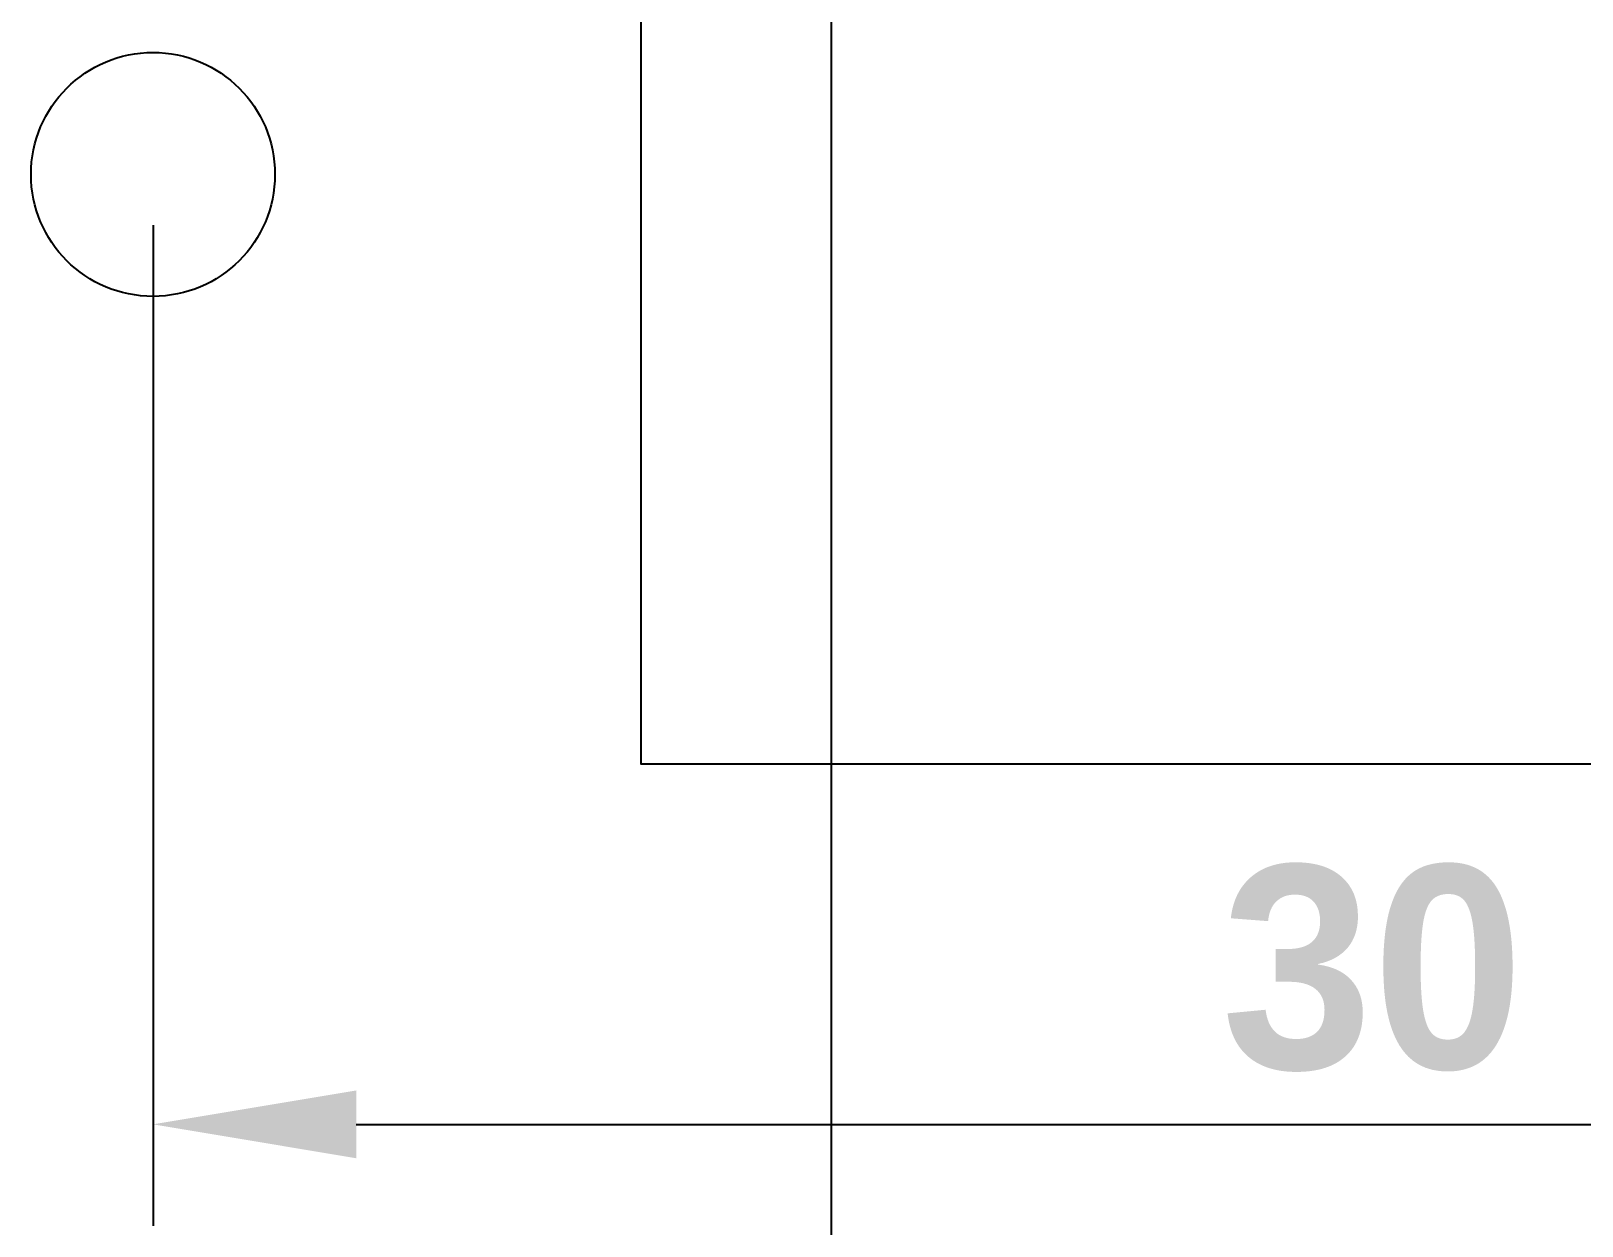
# Model space of a CAD drawing. Header units: millimetres. Extents: x -118 to 978, y -2247 to 617.
# Drawn here: x 571.24 to 590.31, y 510.93 to 525.62 of the extents above; entities that cross this region are included whole.
import ezdxf

# ---------------------------------------------------------------- set-up
doc = ezdxf.new("R2010")
doc.units = ezdxf.units.MM
doc.layers.add('Holes', color=1, linetype='Continuous', plot=False)
doc.layers.add('TabGuides', color=3, linetype='Continuous')
doc.styles.get("Standard").update_dxf_attribs({"font": 'FreeSansBold.ttf'})
doc.dimstyles.new('ISO-25', dxfattribs={"dimtxt": 2.5, "dimasz": 2.5, "dimexe": 1.25, "dimexo": 0.625, "dimtad": 1, "dimdec": 3, "dimdsep": 46, "dimtxsty": 'Standard', "dimcen": 2.5, "dimadec": 0, "dimazin": 0, "dimtfac": 1, "dimtmove": 0, "dimatfit": 3, "dimfxl": 1, "dimarcsym": 0})

# ---------------------------------------------------------------- blocks, each defined once
blk = doc.blocks.new('*D761')
at = {"layer": 'Defpoints', "color": 0}
for p in [(137.229, -84.976), (167.229, -84.976), (167.229, -96.658)]:
    blk.add_point(p, dxfattribs=at)
at = {"layer": 'TabGuides', "color": 0, "lineweight": -2}
for p, q in [((137.229, -85.601), (137.229, -97.908)), ((167.229, -85.601), (167.229, -97.908)), ((139.729, -96.658), (164.729, -96.658))]:
    blk.add_line(p, q, dxfattribs=at)
at = {"layer": 'TabGuides', "color": 0}
for points in [[(139.729, -96.241), (139.729, -97.075), (137.229, -96.658)], [(164.729, -97.075), (164.729, -96.241), (167.229, -96.658)]]:
    blk.add_solid(points, dxfattribs=at)
at = {"layer": 'TabGuides', "color": 0, "insert": (152.229, -94.743), "char_height": 2.5, "attachment_point": 5}
blk.add_mtext('30', dxfattribs=at)
blk = doc.blocks.new('*D767')
at = {"layer": 'Defpoints', "color": 0}
for p in [(137.229, -84.976), (167.229, -84.976), (167.229, -96.658)]:
    blk.add_point(p, dxfattribs=at)
at = {"layer": 'TabGuides', "color": 0, "lineweight": -2}
for p, q in [((137.229, -85.601), (137.229, -97.908)), ((167.229, -85.601), (167.229, -97.908)), ((139.729, -96.658), (164.729, -96.658))]:
    blk.add_line(p, q, dxfattribs=at)
at = {"layer": 'TabGuides', "color": 0}
for points in [[(139.729, -96.241), (139.729, -97.075), (137.229, -96.658)], [(164.729, -97.075), (164.729, -96.241), (167.229, -96.658)]]:
    blk.add_solid(points, dxfattribs=at)
at = {"layer": 'TabGuides', "color": 0, "insert": (152.229, -94.743), "char_height": 2.5, "attachment_point": 5}
blk.add_mtext('30', dxfattribs=at)
blk = doc.blocks.new('*D773')
at = {"layer": 'Defpoints', "color": 0}
for p in [(137.229, -84.976), (167.229, -84.976), (167.229, -96.658)]:
    blk.add_point(p, dxfattribs=at)
at = {"layer": 'TabGuides', "color": 0, "lineweight": -2}
for p, q in [((137.229, -85.601), (137.229, -97.908)), ((167.229, -85.601), (167.229, -97.908)), ((139.729, -96.658), (164.729, -96.658))]:
    blk.add_line(p, q, dxfattribs=at)
at = {"layer": 'TabGuides', "color": 0}
for points in [[(139.729, -96.241), (139.729, -97.075), (137.229, -96.658)], [(164.729, -97.075), (164.729, -96.241), (167.229, -96.658)]]:
    blk.add_solid(points, dxfattribs=at)
at = {"layer": 'TabGuides', "color": 0, "insert": (152.229, -94.743), "char_height": 2.5, "attachment_point": 5}
blk.add_mtext('30', dxfattribs=at)
blk = doc.blocks.new('*D779')
at = {"layer": 'Defpoints', "color": 0}
for p in [(137.229, -84.976), (167.229, -84.976), (167.229, -96.658)]:
    blk.add_point(p, dxfattribs=at)
at = {"layer": 'TabGuides', "color": 0, "lineweight": -2}
for p, q in [((137.229, -85.601), (137.229, -97.908)), ((167.229, -85.601), (167.229, -97.908)), ((139.729, -96.658), (164.729, -96.658))]:
    blk.add_line(p, q, dxfattribs=at)
at = {"layer": 'TabGuides', "color": 0}
for points in [[(139.729, -96.241), (139.729, -97.075), (137.229, -96.658)], [(164.729, -97.075), (164.729, -96.241), (167.229, -96.658)]]:
    blk.add_solid(points, dxfattribs=at)
at = {"layer": 'TabGuides', "color": 0, "insert": (152.229, -94.743), "char_height": 2.5, "attachment_point": 5}
blk.add_mtext('30', dxfattribs=at)
blk = doc.blocks.new('*D785')
at = {"layer": 'Defpoints', "color": 0}
for p in [(137.229, -84.976), (167.229, -84.976), (167.229, -96.658)]:
    blk.add_point(p, dxfattribs=at)
at = {"layer": 'TabGuides', "color": 0, "lineweight": -2}
for p, q in [((137.229, -85.601), (137.229, -97.908)), ((167.229, -85.601), (167.229, -97.908)), ((139.729, -96.658), (164.729, -96.658))]:
    blk.add_line(p, q, dxfattribs=at)
at = {"layer": 'TabGuides', "color": 0}
for points in [[(139.729, -96.241), (139.729, -97.075), (137.229, -96.658)], [(164.729, -97.075), (164.729, -96.241), (167.229, -96.658)]]:
    blk.add_solid(points, dxfattribs=at)
at = {"layer": 'TabGuides', "color": 0, "insert": (152.229, -94.743), "char_height": 2.5, "attachment_point": 5}
blk.add_mtext('30', dxfattribs=at)
blk = doc.blocks.new('*D791')
at = {"layer": 'Defpoints', "color": 0}
for p in [(137.229, -84.976), (167.229, -84.976), (167.229, -96.658)]:
    blk.add_point(p, dxfattribs=at)
at = {"layer": 'TabGuides', "color": 0, "lineweight": -2}
for p, q in [((137.229, -85.601), (137.229, -97.908)), ((167.229, -85.601), (167.229, -97.908)), ((139.729, -96.658), (164.729, -96.658))]:
    blk.add_line(p, q, dxfattribs=at)
at = {"layer": 'TabGuides', "color": 0}
for points in [[(139.729, -96.241), (139.729, -97.075), (137.229, -96.658)], [(164.729, -97.075), (164.729, -96.241), (167.229, -96.658)]]:
    blk.add_solid(points, dxfattribs=at)
at = {"layer": 'TabGuides', "color": 0, "insert": (152.229, -94.743), "char_height": 2.5, "attachment_point": 5}
blk.add_mtext('30', dxfattribs=at)
blk = doc.blocks.new('*D797')
at = {"layer": 'Defpoints', "color": 0}
for p in [(137.229, -84.976), (167.229, -84.976), (167.229, -96.658)]:
    blk.add_point(p, dxfattribs=at)
at = {"layer": 'TabGuides', "color": 0, "lineweight": -2}
for p, q in [((137.229, -85.601), (137.229, -97.908)), ((167.229, -85.601), (167.229, -97.908)), ((139.729, -96.658), (164.729, -96.658))]:
    blk.add_line(p, q, dxfattribs=at)
at = {"layer": 'TabGuides', "color": 0}
for points in [[(139.729, -96.241), (139.729, -97.075), (137.229, -96.658)], [(164.729, -97.075), (164.729, -96.241), (167.229, -96.658)]]:
    blk.add_solid(points, dxfattribs=at)
at = {"layer": 'TabGuides', "color": 0, "insert": (152.229, -94.743), "char_height": 2.5, "attachment_point": 5}
blk.add_mtext('30', dxfattribs=at)
blk = doc.blocks.new('*D803')
at = {"layer": 'Defpoints', "color": 0}
for p in [(137.229, -84.976), (167.229, -84.976), (167.229, -96.658)]:
    blk.add_point(p, dxfattribs=at)
at = {"layer": 'TabGuides', "color": 0, "lineweight": -2}
for p, q in [((137.229, -85.601), (137.229, -97.908)), ((167.229, -85.601), (167.229, -97.908)), ((139.729, -96.658), (164.729, -96.658))]:
    blk.add_line(p, q, dxfattribs=at)
at = {"layer": 'TabGuides', "color": 0}
for points in [[(139.729, -96.241), (139.729, -97.075), (137.229, -96.658)], [(164.729, -97.075), (164.729, -96.241), (167.229, -96.658)]]:
    blk.add_solid(points, dxfattribs=at)
at = {"layer": 'TabGuides', "color": 0, "insert": (152.229, -94.743), "char_height": 2.5, "attachment_point": 5}
blk.add_mtext('30', dxfattribs=at)
blk = doc.blocks.new('*D809')
at = {"layer": 'Defpoints', "color": 0}
for p in [(137.229, -84.976), (167.229, -84.976), (167.229, -96.658)]:
    blk.add_point(p, dxfattribs=at)
at = {"layer": 'TabGuides', "color": 0, "lineweight": -2}
for p, q in [((137.229, -85.601), (137.229, -97.908)), ((167.229, -85.601), (167.229, -97.908)), ((139.729, -96.658), (164.729, -96.658))]:
    blk.add_line(p, q, dxfattribs=at)
at = {"layer": 'TabGuides', "color": 0}
for points in [[(139.729, -96.241), (139.729, -97.075), (137.229, -96.658)], [(164.729, -97.075), (164.729, -96.241), (167.229, -96.658)]]:
    blk.add_solid(points, dxfattribs=at)
at = {"layer": 'TabGuides', "color": 0, "insert": (152.229, -94.743), "char_height": 2.5, "attachment_point": 5}
blk.add_mtext('30', dxfattribs=at)
blk = doc.blocks.new('*D815')
at = {"layer": 'Defpoints', "color": 0}
for p in [(137.229, -84.976), (167.229, -84.976), (167.229, -96.658)]:
    blk.add_point(p, dxfattribs=at)
at = {"layer": 'TabGuides', "color": 0, "lineweight": -2}
for p, q in [((137.229, -85.601), (137.229, -97.908)), ((167.229, -85.601), (167.229, -97.908)), ((139.729, -96.658), (164.729, -96.658))]:
    blk.add_line(p, q, dxfattribs=at)
at = {"layer": 'TabGuides', "color": 0}
for points in [[(139.729, -96.241), (139.729, -97.075), (137.229, -96.658)], [(164.729, -97.075), (164.729, -96.241), (167.229, -96.658)]]:
    blk.add_solid(points, dxfattribs=at)
at = {"layer": 'TabGuides', "color": 0, "insert": (152.229, -94.743), "char_height": 2.5, "attachment_point": 5}
blk.add_mtext('30', dxfattribs=at)
blk = doc.blocks.new('*D821')
at = {"layer": 'Defpoints', "color": 0}
for p in [(137.229, -84.976), (167.229, -84.976), (167.229, -96.658)]:
    blk.add_point(p, dxfattribs=at)
at = {"layer": 'TabGuides', "color": 0, "lineweight": -2}
for p, q in [((137.229, -85.601), (137.229, -97.908)), ((167.229, -85.601), (167.229, -97.908)), ((139.729, -96.658), (164.729, -96.658))]:
    blk.add_line(p, q, dxfattribs=at)
at = {"layer": 'TabGuides', "color": 0}
for points in [[(139.729, -96.241), (139.729, -97.075), (137.229, -96.658)], [(164.729, -97.075), (164.729, -96.241), (167.229, -96.658)]]:
    blk.add_solid(points, dxfattribs=at)
at = {"layer": 'TabGuides', "color": 0, "insert": (152.229, -94.743), "char_height": 2.5, "attachment_point": 5}
blk.add_mtext('30', dxfattribs=at)
blk = doc.blocks.new('*D827')
at = {"layer": 'Defpoints', "color": 0}
for p in [(137.229, -84.976), (167.229, -84.976), (167.229, -96.658)]:
    blk.add_point(p, dxfattribs=at)
at = {"layer": 'TabGuides', "color": 0, "lineweight": -2}
for p, q in [((137.229, -85.601), (137.229, -97.908)), ((167.229, -85.601), (167.229, -97.908)), ((139.729, -96.658), (164.729, -96.658))]:
    blk.add_line(p, q, dxfattribs=at)
at = {"layer": 'TabGuides', "color": 0}
for points in [[(139.729, -96.241), (139.729, -97.075), (137.229, -96.658)], [(164.729, -97.075), (164.729, -96.241), (167.229, -96.658)]]:
    blk.add_solid(points, dxfattribs=at)
at = {"layer": 'TabGuides', "color": 0, "insert": (152.229, -94.743), "char_height": 2.5, "attachment_point": 5}
blk.add_mtext('30', dxfattribs=at)
blk = doc.blocks.new('*D833')
at = {"layer": 'Defpoints', "color": 0}
for p in [(137.229, -84.976), (167.229, -84.976), (167.229, -96.658)]:
    blk.add_point(p, dxfattribs=at)
at = {"layer": 'TabGuides', "color": 0, "lineweight": -2}
for p, q in [((137.229, -85.601), (137.229, -97.908)), ((167.229, -85.601), (167.229, -97.908)), ((139.729, -96.658), (164.729, -96.658))]:
    blk.add_line(p, q, dxfattribs=at)
at = {"layer": 'TabGuides', "color": 0}
for points in [[(139.729, -96.241), (139.729, -97.075), (137.229, -96.658)], [(164.729, -97.075), (164.729, -96.241), (167.229, -96.658)]]:
    blk.add_solid(points, dxfattribs=at)
at = {"layer": 'TabGuides', "color": 0, "insert": (152.229, -94.743), "char_height": 2.5, "attachment_point": 5}
blk.add_mtext('30', dxfattribs=at)
blk = doc.blocks.new('*D839')
at = {"layer": 'Defpoints', "color": 0}
for p in [(137.229, -84.976), (167.229, -84.976), (167.229, -96.658)]:
    blk.add_point(p, dxfattribs=at)
at = {"layer": 'TabGuides', "color": 0, "lineweight": -2}
for p, q in [((137.229, -85.601), (137.229, -97.908)), ((167.229, -85.601), (167.229, -97.908)), ((139.729, -96.658), (164.729, -96.658))]:
    blk.add_line(p, q, dxfattribs=at)
at = {"layer": 'TabGuides', "color": 0}
for points in [[(139.729, -96.241), (139.729, -97.075), (137.229, -96.658)], [(164.729, -97.075), (164.729, -96.241), (167.229, -96.658)]]:
    blk.add_solid(points, dxfattribs=at)
at = {"layer": 'TabGuides', "color": 0, "insert": (152.229, -94.743), "char_height": 2.5, "attachment_point": 5}
blk.add_mtext('30', dxfattribs=at)
blk = doc.blocks.new('*D845')
at = {"layer": 'Defpoints', "color": 0}
for p in [(137.229, -84.976), (167.229, -84.976), (167.229, -96.658)]:
    blk.add_point(p, dxfattribs=at)
at = {"layer": 'TabGuides', "color": 0, "lineweight": -2}
for p, q in [((137.229, -85.601), (137.229, -97.908)), ((167.229, -85.601), (167.229, -97.908)), ((139.729, -96.658), (164.729, -96.658))]:
    blk.add_line(p, q, dxfattribs=at)
at = {"layer": 'TabGuides', "color": 0}
for points in [[(139.729, -96.241), (139.729, -97.075), (137.229, -96.658)], [(164.729, -97.075), (164.729, -96.241), (167.229, -96.658)]]:
    blk.add_solid(points, dxfattribs=at)
at = {"layer": 'TabGuides', "color": 0, "insert": (152.229, -94.743), "char_height": 2.5, "attachment_point": 5}
blk.add_mtext('30', dxfattribs=at)
blk = doc.blocks.new('*D851')
at = {"layer": 'Defpoints', "color": 0}
for p in [(137.229, -84.976), (167.229, -84.976), (167.229, -96.658)]:
    blk.add_point(p, dxfattribs=at)
at = {"layer": 'TabGuides', "color": 0, "lineweight": -2}
for p, q in [((137.229, -85.601), (137.229, -97.908)), ((167.229, -85.601), (167.229, -97.908)), ((139.729, -96.658), (164.729, -96.658))]:
    blk.add_line(p, q, dxfattribs=at)
at = {"layer": 'TabGuides', "color": 0}
for points in [[(139.729, -96.241), (139.729, -97.075), (137.229, -96.658)], [(164.729, -97.075), (164.729, -96.241), (167.229, -96.658)]]:
    blk.add_solid(points, dxfattribs=at)
at = {"layer": 'TabGuides', "color": 0, "insert": (152.229, -94.743), "char_height": 2.5, "attachment_point": 5}
blk.add_mtext('30', dxfattribs=at)
blk = doc.blocks.new('*D857')
at = {"layer": 'Defpoints', "color": 0}
for p in [(137.229, -84.976), (167.229, -84.976), (167.229, -96.658)]:
    blk.add_point(p, dxfattribs=at)
at = {"layer": 'TabGuides', "color": 0, "lineweight": -2}
for p, q in [((137.229, -85.601), (137.229, -97.908)), ((167.229, -85.601), (167.229, -97.908)), ((139.729, -96.658), (164.729, -96.658))]:
    blk.add_line(p, q, dxfattribs=at)
at = {"layer": 'TabGuides', "color": 0}
for points in [[(139.729, -96.241), (139.729, -97.075), (137.229, -96.658)], [(164.729, -97.075), (164.729, -96.241), (167.229, -96.658)]]:
    blk.add_solid(points, dxfattribs=at)
at = {"layer": 'TabGuides', "color": 0, "insert": (152.229, -94.743), "char_height": 2.5, "attachment_point": 5}
blk.add_mtext('30', dxfattribs=at)
blk = doc.blocks.new('*D863')
at = {"layer": 'Defpoints', "color": 0}
for p in [(137.229, -84.976), (167.229, -84.976), (167.229, -96.658)]:
    blk.add_point(p, dxfattribs=at)
at = {"layer": 'TabGuides', "color": 0, "lineweight": -2}
for p, q in [((137.229, -85.601), (137.229, -97.908)), ((167.229, -85.601), (167.229, -97.908)), ((139.729, -96.658), (164.729, -96.658))]:
    blk.add_line(p, q, dxfattribs=at)
at = {"layer": 'TabGuides', "color": 0}
for points in [[(139.729, -96.241), (139.729, -97.075), (137.229, -96.658)], [(164.729, -97.075), (164.729, -96.241), (167.229, -96.658)]]:
    blk.add_solid(points, dxfattribs=at)
at = {"layer": 'TabGuides', "color": 0, "insert": (152.229, -94.743), "char_height": 2.5, "attachment_point": 5}
blk.add_mtext('30', dxfattribs=at)
blk = doc.blocks.new('*D869')
at = {"layer": 'Defpoints', "color": 0}
for p in [(137.229, -84.976), (167.229, -84.976), (167.229, -96.658)]:
    blk.add_point(p, dxfattribs=at)
at = {"layer": 'TabGuides', "color": 0, "lineweight": -2}
for p, q in [((137.229, -85.601), (137.229, -97.908)), ((167.229, -85.601), (167.229, -97.908)), ((139.729, -96.658), (164.729, -96.658))]:
    blk.add_line(p, q, dxfattribs=at)
at = {"layer": 'TabGuides', "color": 0}
for points in [[(139.729, -96.241), (139.729, -97.075), (137.229, -96.658)], [(164.729, -97.075), (164.729, -96.241), (167.229, -96.658)]]:
    blk.add_solid(points, dxfattribs=at)
at = {"layer": 'TabGuides', "color": 0, "insert": (152.229, -94.743), "char_height": 2.5, "attachment_point": 5}
blk.add_mtext('30', dxfattribs=at)
blk = doc.blocks.new('*D875')
at = {"layer": 'Defpoints', "color": 0}
for p in [(137.229, -84.976), (167.229, -84.976), (167.229, -96.658)]:
    blk.add_point(p, dxfattribs=at)
at = {"layer": 'TabGuides', "color": 0, "lineweight": -2}
for p, q in [((137.229, -85.601), (137.229, -97.908)), ((167.229, -85.601), (167.229, -97.908)), ((139.729, -96.658), (164.729, -96.658))]:
    blk.add_line(p, q, dxfattribs=at)
at = {"layer": 'TabGuides', "color": 0}
for points in [[(139.729, -96.241), (139.729, -97.075), (137.229, -96.658)], [(164.729, -97.075), (164.729, -96.241), (167.229, -96.658)]]:
    blk.add_solid(points, dxfattribs=at)
at = {"layer": 'TabGuides', "color": 0, "insert": (152.229, -94.743), "char_height": 2.5, "attachment_point": 5}
blk.add_mtext('30', dxfattribs=at)
blk = doc.blocks.new('*D881')
at = {"layer": 'Defpoints', "color": 0}
for p in [(137.229, -84.976), (167.229, -84.976), (167.229, -96.658)]:
    blk.add_point(p, dxfattribs=at)
at = {"layer": 'TabGuides', "color": 0, "lineweight": -2}
for p, q in [((137.229, -85.601), (137.229, -97.908)), ((167.229, -85.601), (167.229, -97.908)), ((139.729, -96.658), (164.729, -96.658))]:
    blk.add_line(p, q, dxfattribs=at)
at = {"layer": 'TabGuides', "color": 0}
for points in [[(139.729, -96.241), (139.729, -97.075), (137.229, -96.658)], [(164.729, -97.075), (164.729, -96.241), (167.229, -96.658)]]:
    blk.add_solid(points, dxfattribs=at)
at = {"layer": 'TabGuides', "color": 0, "insert": (152.229, -94.743), "char_height": 2.5, "attachment_point": 5}
blk.add_mtext('30', dxfattribs=at)
blk = doc.blocks.new('*D887')
at = {"layer": 'Defpoints', "color": 0}
for p in [(137.229, -84.976), (167.229, -84.976), (167.229, -96.658)]:
    blk.add_point(p, dxfattribs=at)
at = {"layer": 'TabGuides', "color": 0, "lineweight": -2}
for p, q in [((137.229, -85.601), (137.229, -97.908)), ((167.229, -85.601), (167.229, -97.908)), ((139.729, -96.658), (164.729, -96.658))]:
    blk.add_line(p, q, dxfattribs=at)
at = {"layer": 'TabGuides', "color": 0}
for points in [[(139.729, -96.241), (139.729, -97.075), (137.229, -96.658)], [(164.729, -97.075), (164.729, -96.241), (167.229, -96.658)]]:
    blk.add_solid(points, dxfattribs=at)
at = {"layer": 'TabGuides', "color": 0, "insert": (152.229, -94.743), "char_height": 2.5, "attachment_point": 5}
blk.add_mtext('30', dxfattribs=at)
blk = doc.blocks.new('*D893')
at = {"layer": 'Defpoints', "color": 0}
for p in [(137.229, -84.976), (167.229, -84.976), (167.229, -96.658)]:
    blk.add_point(p, dxfattribs=at)
at = {"layer": 'TabGuides', "color": 0, "lineweight": -2}
for p, q in [((137.229, -85.601), (137.229, -97.908)), ((167.229, -85.601), (167.229, -97.908)), ((139.729, -96.658), (164.729, -96.658))]:
    blk.add_line(p, q, dxfattribs=at)
at = {"layer": 'TabGuides', "color": 0}
for points in [[(139.729, -96.241), (139.729, -97.075), (137.229, -96.658)], [(164.729, -97.075), (164.729, -96.241), (167.229, -96.658)]]:
    blk.add_solid(points, dxfattribs=at)
at = {"layer": 'TabGuides', "color": 0, "insert": (152.229, -94.743), "char_height": 2.5, "attachment_point": 5}
blk.add_mtext('30', dxfattribs=at)
blk = doc.blocks.new('*D899')
at = {"layer": 'Defpoints', "color": 0}
for p in [(137.229, -84.976), (167.229, -84.976), (167.229, -96.658)]:
    blk.add_point(p, dxfattribs=at)
at = {"layer": 'TabGuides', "color": 0, "lineweight": -2}
for p, q in [((137.229, -85.601), (137.229, -97.908)), ((167.229, -85.601), (167.229, -97.908)), ((139.729, -96.658), (164.729, -96.658))]:
    blk.add_line(p, q, dxfattribs=at)
at = {"layer": 'TabGuides', "color": 0}
for points in [[(139.729, -96.241), (139.729, -97.075), (137.229, -96.658)], [(164.729, -97.075), (164.729, -96.241), (167.229, -96.658)]]:
    blk.add_solid(points, dxfattribs=at)
at = {"layer": 'TabGuides', "color": 0, "insert": (152.229, -94.743), "char_height": 2.5, "attachment_point": 5}
blk.add_mtext('30', dxfattribs=at)
blk = doc.blocks.new('*D905')
at = {"layer": 'Defpoints', "color": 0}
for p in [(137.229, -84.976), (167.229, -84.976), (167.229, -96.658)]:
    blk.add_point(p, dxfattribs=at)
at = {"layer": 'TabGuides', "color": 0, "lineweight": -2}
for p, q in [((137.229, -85.601), (137.229, -97.908)), ((167.229, -85.601), (167.229, -97.908)), ((139.729, -96.658), (164.729, -96.658))]:
    blk.add_line(p, q, dxfattribs=at)
at = {"layer": 'TabGuides', "color": 0}
for points in [[(139.729, -96.241), (139.729, -97.075), (137.229, -96.658)], [(164.729, -97.075), (164.729, -96.241), (167.229, -96.658)]]:
    blk.add_solid(points, dxfattribs=at)
at = {"layer": 'TabGuides', "color": 0, "insert": (152.229, -94.743), "char_height": 2.5, "attachment_point": 5}
blk.add_mtext('30', dxfattribs=at)
blk = doc.blocks.new('*D911')
at = {"layer": 'Defpoints', "color": 0}
for p in [(137.229, -84.976), (167.229, -84.976), (167.229, -96.658)]:
    blk.add_point(p, dxfattribs=at)
at = {"layer": 'TabGuides', "color": 0, "lineweight": -2}
for p, q in [((137.229, -85.601), (137.229, -97.908)), ((167.229, -85.601), (167.229, -97.908)), ((139.729, -96.658), (164.729, -96.658))]:
    blk.add_line(p, q, dxfattribs=at)
at = {"layer": 'TabGuides', "color": 0}
for points in [[(139.729, -96.241), (139.729, -97.075), (137.229, -96.658)], [(164.729, -97.075), (164.729, -96.241), (167.229, -96.658)]]:
    blk.add_solid(points, dxfattribs=at)
at = {"layer": 'TabGuides', "color": 0, "insert": (152.229, -94.743), "char_height": 2.5, "attachment_point": 5}
blk.add_mtext('30', dxfattribs=at)
blk = doc.blocks.new('*D917')
at = {"layer": 'Defpoints', "color": 0}
for p in [(137.229, -84.976), (167.229, -84.976), (167.229, -96.658)]:
    blk.add_point(p, dxfattribs=at)
at = {"layer": 'TabGuides', "color": 0, "lineweight": -2}
for p, q in [((137.229, -85.601), (137.229, -97.908)), ((167.229, -85.601), (167.229, -97.908)), ((139.729, -96.658), (164.729, -96.658))]:
    blk.add_line(p, q, dxfattribs=at)
at = {"layer": 'TabGuides', "color": 0}
for points in [[(139.729, -96.241), (139.729, -97.075), (137.229, -96.658)], [(164.729, -97.075), (164.729, -96.241), (167.229, -96.658)]]:
    blk.add_solid(points, dxfattribs=at)
at = {"layer": 'TabGuides', "color": 0, "insert": (152.229, -94.743), "char_height": 2.5, "attachment_point": 5}
blk.add_mtext('30', dxfattribs=at)
blk = doc.blocks.new('*D923')
at = {"layer": 'Defpoints', "color": 0}
for p in [(137.229, -84.976), (167.229, -84.976), (167.229, -96.658)]:
    blk.add_point(p, dxfattribs=at)
at = {"layer": 'TabGuides', "color": 0, "lineweight": -2}
for p, q in [((137.229, -85.601), (137.229, -97.908)), ((167.229, -85.601), (167.229, -97.908)), ((139.729, -96.658), (164.729, -96.658))]:
    blk.add_line(p, q, dxfattribs=at)
at = {"layer": 'TabGuides', "color": 0}
for points in [[(139.729, -96.241), (139.729, -97.075), (137.229, -96.658)], [(164.729, -97.075), (164.729, -96.241), (167.229, -96.658)]]:
    blk.add_solid(points, dxfattribs=at)
at = {"layer": 'TabGuides', "color": 0, "insert": (152.229, -94.743), "char_height": 2.5, "attachment_point": 5}
blk.add_mtext('30', dxfattribs=at)
blk = doc.blocks.new('*D929')
at = {"layer": 'Defpoints', "color": 0}
for p in [(137.229, -84.976), (167.229, -84.976), (167.229, -96.658)]:
    blk.add_point(p, dxfattribs=at)
at = {"layer": 'TabGuides', "color": 0, "lineweight": -2}
for p, q in [((137.229, -85.601), (137.229, -97.908)), ((167.229, -85.601), (167.229, -97.908)), ((139.729, -96.658), (164.729, -96.658))]:
    blk.add_line(p, q, dxfattribs=at)
at = {"layer": 'TabGuides', "color": 0}
for points in [[(139.729, -96.241), (139.729, -97.075), (137.229, -96.658)], [(164.729, -97.075), (164.729, -96.241), (167.229, -96.658)]]:
    blk.add_solid(points, dxfattribs=at)
at = {"layer": 'TabGuides', "color": 0, "insert": (152.229, -94.743), "char_height": 2.5, "attachment_point": 5}
blk.add_mtext('30', dxfattribs=at)
blk = doc.blocks.new('*D935')
at = {"layer": 'Defpoints', "color": 0}
for p in [(137.229, -84.976), (167.229, -84.976), (167.229, -96.658)]:
    blk.add_point(p, dxfattribs=at)
at = {"layer": 'TabGuides', "color": 0, "lineweight": -2}
for p, q in [((137.229, -85.601), (137.229, -97.908)), ((167.229, -85.601), (167.229, -97.908)), ((139.729, -96.658), (164.729, -96.658))]:
    blk.add_line(p, q, dxfattribs=at)
at = {"layer": 'TabGuides', "color": 0}
for points in [[(139.729, -96.241), (139.729, -97.075), (137.229, -96.658)], [(164.729, -97.075), (164.729, -96.241), (167.229, -96.658)]]:
    blk.add_solid(points, dxfattribs=at)
at = {"layer": 'TabGuides', "color": 0, "insert": (152.229, -94.743), "char_height": 2.5, "attachment_point": 5}
blk.add_mtext('30', dxfattribs=at)
blk = doc.blocks.new('Back Panel')
at = {"layer": 'Holes'}
blk.add_lwpolyline([(143.2286, -77.726), (143.2286, -92.226), (161.2286, -92.226), (161.2286, -77.726)], close=True, dxfattribs=at)
blk.add_lwpolyline([(143.2286, -77.726), (143.2286, -92.226), (161.2286, -92.226), (161.2286, -77.726)], close=True, dxfattribs=at)
blk.add_lwpolyline([(143.2286, -77.726), (143.2286, -92.226), (161.2286, -92.226), (161.2286, -77.726)], close=True, dxfattribs=at)
blk.add_lwpolyline([(143.2286, -77.726), (143.2286, -92.226), (161.2286, -92.226), (161.2286, -77.726)], close=True, dxfattribs=at)
blk.add_lwpolyline([(143.2286, -77.726), (143.2286, -92.226), (161.2286, -92.226), (161.2286, -77.726)], close=True, dxfattribs=at)
blk.add_lwpolyline([(143.2286, -77.726), (143.2286, -92.226), (161.2286, -92.226), (161.2286, -77.726)], close=True, dxfattribs=at)
blk.add_lwpolyline([(143.2286, -77.726), (143.2286, -92.226), (161.2286, -92.226), (161.2286, -77.726)], close=True, dxfattribs=at)
blk.add_lwpolyline([(143.2286, -77.726), (143.2286, -92.226), (161.2286, -92.226), (161.2286, -77.726)], close=True, dxfattribs=at)
blk.add_lwpolyline([(143.2286, -77.726), (143.2286, -92.226), (161.2286, -92.226), (161.2286, -77.726)], close=True, dxfattribs=at)
blk.add_lwpolyline([(143.2286, -77.726), (143.2286, -92.226), (161.2286, -92.226), (161.2286, -77.726)], close=True, dxfattribs=at)
blk.add_lwpolyline([(143.2286, -77.726), (143.2286, -92.226), (161.2286, -92.226), (161.2286, -77.726)], close=True, dxfattribs=at)
blk.add_lwpolyline([(143.2286, -77.726), (143.2286, -92.226), (161.2286, -92.226), (161.2286, -77.726)], close=True, dxfattribs=at)
blk.add_lwpolyline([(143.2286, -77.726), (143.2286, -92.226), (161.2286, -92.226), (161.2286, -77.726)], close=True, dxfattribs=at)
blk.add_lwpolyline([(143.2286, -77.726), (143.2286, -92.226), (161.2286, -92.226), (161.2286, -77.726)], close=True, dxfattribs=at)
blk.add_lwpolyline([(143.2286, -77.726), (143.2286, -92.226), (161.2286, -92.226), (161.2286, -77.726)], close=True, dxfattribs=at)
blk.add_lwpolyline([(143.2286, -77.726), (143.2286, -92.226), (161.2286, -92.226), (161.2286, -77.726)], close=True, dxfattribs=at)
blk.add_lwpolyline([(143.2286, -77.726), (143.2286, -92.226), (161.2286, -92.226), (161.2286, -77.726)], close=True, dxfattribs=at)
blk.add_lwpolyline([(143.2286, -77.726), (143.2286, -92.226), (161.2286, -92.226), (161.2286, -77.726)], close=True, dxfattribs=at)
blk.add_lwpolyline([(143.2286, -77.726), (143.2286, -92.226), (161.2286, -92.226), (161.2286, -77.726)], close=True, dxfattribs=at)
blk.add_lwpolyline([(143.2286, -77.726), (143.2286, -92.226), (161.2286, -92.226), (161.2286, -77.726)], close=True, dxfattribs=at)
blk.add_lwpolyline([(143.2286, -77.726), (143.2286, -92.226), (161.2286, -92.226), (161.2286, -77.726)], close=True, dxfattribs=at)
blk.add_lwpolyline([(143.2286, -77.726), (143.2286, -92.226), (161.2286, -92.226), (161.2286, -77.726)], close=True, dxfattribs=at)
blk.add_lwpolyline([(143.2286, -77.726), (143.2286, -92.226), (161.2286, -92.226), (161.2286, -77.726)], close=True, dxfattribs=at)
blk.add_lwpolyline([(143.2286, -77.726), (143.2286, -92.226), (161.2286, -92.226), (161.2286, -77.726)], close=True, dxfattribs=at)
blk.add_lwpolyline([(143.2286, -77.726), (143.2286, -92.226), (161.2286, -92.226), (161.2286, -77.726)], close=True, dxfattribs=at)
blk.add_lwpolyline([(143.2286, -77.726), (143.2286, -92.226), (161.2286, -92.226), (161.2286, -77.726)], close=True, dxfattribs=at)
blk.add_lwpolyline([(143.2286, -77.726), (143.2286, -92.226), (161.2286, -92.226), (161.2286, -77.726)], close=True, dxfattribs=at)
blk.add_lwpolyline([(143.2286, -77.726), (143.2286, -92.226), (161.2286, -92.226), (161.2286, -77.726)], close=True, dxfattribs=at)
blk.add_lwpolyline([(143.2286, -77.726), (143.2286, -92.226), (161.2286, -92.226), (161.2286, -77.726)], close=True, dxfattribs=at)
blk.add_lwpolyline([(143.2286, -77.726), (143.2286, -92.226), (161.2286, -92.226), (161.2286, -77.726)], close=True, dxfattribs=at)
blk.add_circle((137.2286, -84.976), 1.5, dxfattribs=at)
blk.add_circle((137.2286, -84.976), 1.5, dxfattribs=at)
blk.add_circle((137.2286, -84.976), 1.5, dxfattribs=at)
blk.add_circle((137.2286, -84.976), 1.5, dxfattribs=at)
blk.add_circle((137.2286, -84.976), 1.5, dxfattribs=at)
blk.add_circle((137.2286, -84.976), 1.5, dxfattribs=at)
blk.add_circle((137.2286, -84.976), 1.5, dxfattribs=at)
blk.add_circle((137.2286, -84.976), 1.5, dxfattribs=at)
blk.add_circle((137.2286, -84.976), 1.5, dxfattribs=at)
blk.add_circle((137.2286, -84.976), 1.5, dxfattribs=at)
blk.add_circle((137.2286, -84.976), 1.5, dxfattribs=at)
blk.add_circle((137.2286, -84.976), 1.5, dxfattribs=at)
blk.add_circle((137.2286, -84.976), 1.5, dxfattribs=at)
blk.add_circle((137.2286, -84.976), 1.5, dxfattribs=at)
blk.add_circle((137.2286, -84.976), 1.5, dxfattribs=at)
blk.add_circle((137.2286, -84.976), 1.5, dxfattribs=at)
blk.add_circle((137.2286, -84.976), 1.5, dxfattribs=at)
blk.add_circle((137.2286, -84.976), 1.5, dxfattribs=at)
blk.add_circle((137.2286, -84.976), 1.5, dxfattribs=at)
blk.add_circle((137.2286, -84.976), 1.5, dxfattribs=at)
blk.add_circle((137.2286, -84.976), 1.5, dxfattribs=at)
blk.add_circle((137.2286, -84.976), 1.5, dxfattribs=at)
blk.add_circle((137.2286, -84.976), 1.5, dxfattribs=at)
blk.add_circle((137.2286, -84.976), 1.5, dxfattribs=at)
blk.add_circle((137.2286, -84.976), 1.5, dxfattribs=at)
blk.add_circle((137.2286, -84.976), 1.5, dxfattribs=at)
blk.add_circle((137.2286, -84.976), 1.5, dxfattribs=at)
blk.add_circle((137.2286, -84.976), 1.5, dxfattribs=at)
blk.add_circle((137.2286, -84.976), 1.5, dxfattribs=at)
blk.add_circle((137.2286, -84.976), 1.5, dxfattribs=at)
at = {"layer": 'TabGuides'}
for picture in ['*D761', '*D767', '*D773', '*D779', '*D785', '*D791', '*D797', '*D803', '*D809', '*D815', '*D821', '*D827', '*D833', '*D839', '*D845', '*D851', '*D857', '*D863', '*D869', '*D875', '*D881', '*D887', '*D893', '*D899', '*D905', '*D911', '*D917', '*D923', '*D929', '*D935']:
    dim = blk.add_linear_dim(base=(167.2286, -96.6579), p1=(137.2286, -84.976), p2=(167.2286, -84.976), dimstyle='ISO-25', dxfattribs=at)
    dim.commit()
    dim.dimension.update_dxf_attribs({"geometry": picture, "text_midpoint": (152.2286, -94.7427)})

msp = doc.modelspace()

# ---------------------------------------------------------------- linework, layer by layer
at = {"layer": 'TabGuides'}
msp.add_xline((581.0818, 86.7372), (0, 1), dxfattribs=at)

# ---------------------------------------------------------------- block references
msp.add_blockref('Back Panel', (435.5074, 608.8369))

doc.saveas('drawing.dxf')
